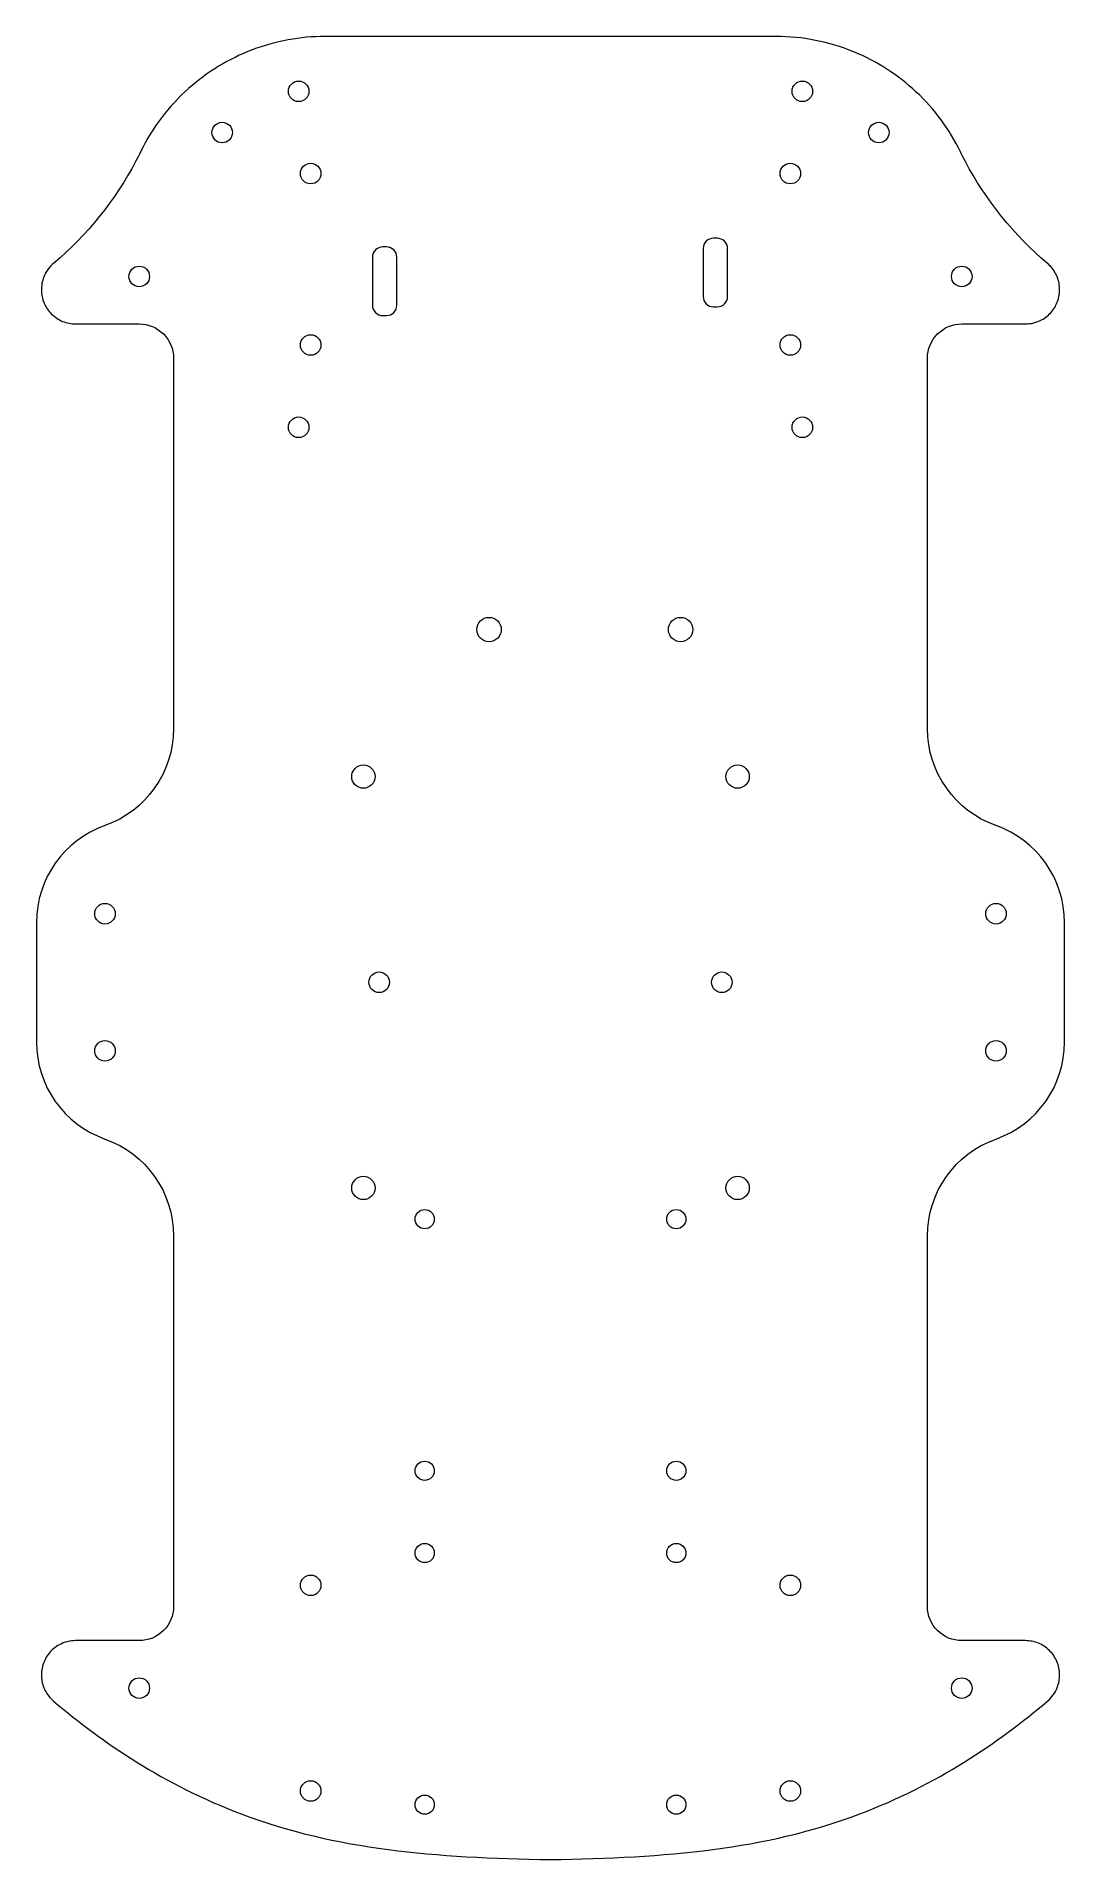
# Model space of a CAD drawing. Header units: millimetres. Extents: x -75 to 75, y -133 to 133.
import ezdxf

# ---------------------------------------------------------------- set-up
doc = ezdxf.new("R2010")
doc.units = ezdxf.units.MM
doc.header["$MEASUREMENT"] = 0
doc.layers.add('layer 1', color=7, linetype='Continuous')

msp = doc.modelspace()

# ---------------------------------------------------------------- linework, layer by layer
at = {"layer": 'layer 1', "lineweight": 9}
for points, knots in [([(-59.8128, 116.1184), (-58.0979, 119.6283), (-55.7138, 122.7697), (-52.7947, 125.3657), (-50.0714, 127.7877), (-46.9295, 129.6932), (-43.5231, 130.9888), (-40.1167, 132.2844), (-36.5026, 132.9485), (-32.8582, 132.9485), (-32.8582, 132.9485), (32.8582, 132.9485), (32.8582, 132.9485), (36.7646, 132.9485), (40.6337, 132.1855), (44.2477, 130.7024), (47.6193, 129.3188), (50.7107, 127.3323), (53.3701, 124.8405), (56.0296, 122.3486), (58.2129, 119.3929), (59.8128, 116.1184), (60.0425, 115.6484), (60.2797, 115.1816), (60.5244, 114.7183), (63.517, 109.0518), (67.6145, 103.9766), (72.5092, 99.8406), (73.0063, 99.4202), (73.4166, 98.9067), (73.7168, 98.329), (74.0171, 97.7513), (74.2017, 97.1205), (74.2601, 96.472), (74.3186, 95.8236), (74.2499, 95.1699), (74.0578, 94.5478), (73.8657, 93.9257), (73.5539, 93.3471), (73.14, 92.8445), (72.7261, 92.3419), (72.218, 91.925), (71.6443, 91.6171), (71.2823, 91.4229), (70.8976, 91.274), (70.4991, 91.1738), (70.1006, 91.0736), (69.6912, 91.023), (69.2803, 91.023), (69.2803, 91.023), (60, 91.023), (60, 91.023), (58.6739, 91.023), (57.402, 90.4961), (56.4645, 89.5585), (55.5269, 88.6209), (55, 87.3491), (55, 86.023), (55, 86.023), (55, 32), (55, 32), (55, 25.6433), (59.0068, 19.9768), (65, 17.8579), (70.9932, 15.7389), (75, 10.0724), (75, 3.7157), (75, 3.7157), (75, -13.7157), (75, -13.7157), (75, -20.0725), (70.9932, -25.739), (65, -27.8579), (59.0069, -29.9768), (55, -35.6433), (55, -42), (55, -42), (55, -96.023), (55, -96.023), (55, -97.3491), (55.5269, -98.6208), (56.4645, -99.5585), (57.4021, -100.4961), (58.6739, -101.023), (60, -101.023), (60, -101.023), (69.2803, -101.023), (69.2803, -101.023), (69.9314, -101.023), (70.5763, -101.1502), (71.1786, -101.3973), (71.7809, -101.6445), (72.3292, -102.007), (72.7926, -102.4643), (73.256, -102.9217), (73.6256, -103.4652), (73.8807, -104.0642), (74.1357, -104.6632), (74.2714, -105.3064), (74.2799, -105.9574), (74.2885, -106.6084), (74.1698, -107.2549), (73.9305, -107.8604), (73.7795, -108.2425), (73.582, -108.6046), (73.3424, -108.9384), (73.1028, -109.2723), (72.8229, -109.5753), (72.5092, -109.8406), (65.2977, -115.94), (56.3767, -122.0455), (45.1556, -126.2785), (31.1904, -131.5467), (16.9277, -132.6842), (0, -132.9485), (-16.9277, -132.6842), (-31.1904, -131.5467), (-45.1556, -126.2785), (-56.3767, -122.0455), (-65.2977, -115.94), (-72.5092, -109.8406), (-73.0063, -109.4202), (-73.4166, -108.9067), (-73.7168, -108.329), (-74.0171, -107.7513), (-74.2017, -107.1205), (-74.2601, -106.472), (-74.3186, -105.8236), (-74.2499, -105.1699), (-74.0578, -104.5478), (-73.8657, -103.9257), (-73.5539, -103.3471), (-73.14, -102.8445), (-72.7261, -102.3419), (-72.218, -101.925), (-71.6443, -101.6171), (-71.2823, -101.4229), (-70.8976, -101.274), (-70.4991, -101.1738), (-70.1006, -101.0736), (-69.6912, -101.023), (-69.2803, -101.023), (-69.2803, -101.023), (-60, -101.023), (-60, -101.023), (-58.6739, -101.023), (-57.4021, -100.4962), (-56.4645, -99.5585), (-55.5268, -98.6208), (-55, -97.3491), (-55, -96.023), (-55, -96.023), (-55, -42), (-55, -42), (-55, -35.6433), (-59.0068, -29.9768), (-65, -27.8579), (-70.9932, -25.7389), (-75, -20.0725), (-75, -13.7157), (-75, -13.7157), (-75, 3.7157), (-75, 3.7157), (-75, 10.0725), (-70.9932, 15.7389), (-65, 17.8579), (-59.0068, 19.9768), (-55, 25.6433), (-55, 32), (-55, 32), (-55, 86.023), (-55, 86.023), (-55, 87.3491), (-55.5269, 88.6208), (-56.4645, 89.5585), (-57.4021, 90.4961), (-58.6739, 91.023), (-60, 91.023), (-60, 91.023), (-69.2803, 91.023), (-69.2803, 91.023), (-69.9314, 91.023), (-70.5763, 91.1502), (-71.1786, 91.3973), (-71.7809, 91.6445), (-72.3292, 92.007), (-72.7926, 92.4643), (-73.256, 92.9217), (-73.6256, 93.4652), (-73.8807, 94.0642), (-74.1357, 94.6632), (-74.2714, 95.3064), (-74.2799, 95.9574), (-74.2885, 96.6084), (-74.1698, 97.2549), (-73.9305, 97.8604), (-73.7795, 98.2425), (-73.582, 98.6046), (-73.3424, 98.9384), (-73.1028, 99.2723), (-72.7797, 99.6119), (-72.466, 99.8772), (-67.5713, 104.0132), (-63.517, 109.0518), (-60.5244, 114.7183), (-60.2797, 115.1816), (-60.0425, 115.6484), (-59.8128, 116.1184)], [0, 0, 0, 0, 0.01449275, 0.01449275, 0.01449275, 0.02898551, 0.02898551, 0.02898551, 0.04347826, 0.04347826, 0.04347826, 0.05797101, 0.05797101, 0.05797101, 0.07246377, 0.07246377, 0.07246377, 0.08695652, 0.08695652, 0.08695652, 0.10144928, 0.10144928, 0.10144928, 0.11594203, 0.11594203, 0.11594203, 0.13043478, 0.13043478, 0.13043478, 0.14492754, 0.14492754, 0.14492754, 0.15942029, 0.15942029, 0.15942029, 0.17391304, 0.17391304, 0.17391304, 0.1884058, 0.1884058, 0.1884058, 0.20289855, 0.20289855, 0.20289855, 0.2173913, 0.2173913, 0.2173913, 0.23188406, 0.23188406, 0.23188406, 0.24637681, 0.24637681, 0.24637681, 0.26086957, 0.26086957, 0.26086957, 0.27536232, 0.27536232, 0.27536232, 0.28985507, 0.28985507, 0.28985507, 0.30434783, 0.30434783, 0.30434783, 0.31884058, 0.31884058, 0.31884058, 0.33333333, 0.33333333, 0.33333333, 0.34782609, 0.34782609, 0.34782609, 0.36231884, 0.36231884, 0.36231884, 0.37681159, 0.37681159, 0.37681159, 0.39130435, 0.39130435, 0.39130435, 0.4057971, 0.4057971, 0.4057971, 0.42028986, 0.42028986, 0.42028986, 0.43478261, 0.43478261, 0.43478261, 0.44927536, 0.44927536, 0.44927536, 0.46376812, 0.46376812, 0.46376812, 0.47826087, 0.47826087, 0.47826087, 0.49275362, 0.49275362, 0.49275362, 0.50724638, 0.50724638, 0.50724638, 0.52173913, 0.52173913, 0.52173913, 0.53623188, 0.53623188, 0.53623188, 0.55072464, 0.55072464, 0.55072464, 0.56521739, 0.56521739, 0.56521739, 0.57971014, 0.57971014, 0.57971014, 0.5942029, 0.5942029, 0.5942029, 0.60869565, 0.60869565, 0.60869565, 0.62318841, 0.62318841, 0.62318841, 0.63768116, 0.63768116, 0.63768116, 0.65217391, 0.65217391, 0.65217391, 0.66666667, 0.66666667, 0.66666667, 0.68115942, 0.68115942, 0.68115942, 0.69565217, 0.69565217, 0.69565217, 0.71014493, 0.71014493, 0.71014493, 0.72463768, 0.72463768, 0.72463768, 0.73913043, 0.73913043, 0.73913043, 0.75362319, 0.75362319, 0.75362319, 0.76811594, 0.76811594, 0.76811594, 0.7826087, 0.7826087, 0.7826087, 0.79710145, 0.79710145, 0.79710145, 0.8115942, 0.8115942, 0.8115942, 0.82608696, 0.82608696, 0.82608696, 0.84057971, 0.84057971, 0.84057971, 0.85507246, 0.85507246, 0.85507246, 0.86956522, 0.86956522, 0.86956522, 0.88405797, 0.88405797, 0.88405797, 0.89855072, 0.89855072, 0.89855072, 0.91304348, 0.91304348, 0.91304348, 0.92753623, 0.92753623, 0.92753623, 0.94202899, 0.94202899, 0.94202899, 0.95652174, 0.95652174, 0.95652174, 0.97101449, 0.97101449, 0.97101449, 0.98550725, 0.98550725, 0.98550725, 1, 1, 1, 1]), ([(-35.25, 124.9485), (-35.25, 125.7769), (-35.9216, 126.4485), (-36.75, 126.4485), (-37.5784, 126.4485), (-38.25, 125.7769), (-38.25, 124.9485), (-38.25, 124.12), (-37.5784, 123.4485), (-36.75, 123.4485), (-35.9216, 123.4485), (-35.25, 124.12), (-35.25, 124.9485)], [0, 0, 0, 0, 0.25, 0.25, 0.25, 0.5, 0.5, 0.5, 0.75, 0.75, 0.75, 1, 1, 1, 1]), ([(38.25, 124.9485), (38.25, 125.7769), (37.5784, 126.4485), (36.75, 126.4485), (35.9216, 126.4485), (35.25, 125.7769), (35.25, 124.9485), (35.25, 124.12), (35.9216, 123.4485), (36.75, 123.4485), (37.5784, 123.4485), (38.25, 124.12), (38.25, 124.9485)], [0, 0, 0, 0, 0.25, 0.25, 0.25, 0.5, 0.5, 0.5, 0.75, 0.75, 0.75, 1, 1, 1, 1]), ([(-46.4001, 118.9322), (-46.4001, 119.7607), (-47.0717, 120.4322), (-47.9001, 120.4322), (-48.7285, 120.4322), (-49.4001, 119.7607), (-49.4001, 118.9322), (-49.4001, 118.1038), (-48.7285, 117.4322), (-47.9001, 117.4322), (-47.0717, 117.4322), (-46.4001, 118.1038), (-46.4001, 118.9322)], [0, 0, 0, 0, 0.25, 0.25, 0.25, 0.5, 0.5, 0.5, 0.75, 0.75, 0.75, 1, 1, 1, 1]), ([(49.4001, 118.9322), (49.4001, 119.7607), (48.7285, 120.4322), (47.9001, 120.4322), (47.0717, 120.4322), (46.4001, 119.7607), (46.4001, 118.9322), (46.4001, 118.1038), (47.0716, 117.4322), (47.9001, 117.4322), (48.7285, 117.4322), (49.4001, 118.1038), (49.4001, 118.9322)], [0, 0, 0, 0, 0.25, 0.25, 0.25, 0.5, 0.5, 0.5, 0.75, 0.75, 0.75, 1, 1, 1, 1]), ([(-33.4893, 112.9485), (-33.4893, 113.7769), (-34.1608, 114.4485), (-34.9893, 114.4485), (-35.8177, 114.4485), (-36.4893, 113.7769), (-36.4893, 112.9485), (-36.4893, 112.12), (-35.8177, 111.4485), (-34.9893, 111.4485), (-34.1608, 111.4485), (-33.4893, 112.12), (-33.4893, 112.9485)], [0, 0, 0, 0, 0.25, 0.25, 0.25, 0.5, 0.5, 0.5, 0.75, 0.75, 0.75, 1, 1, 1, 1]), ([(36.4893, 112.9485), (36.4893, 113.7769), (35.8177, 114.4485), (34.9893, 114.4485), (34.1608, 114.4485), (33.4893, 113.7769), (33.4893, 112.9485), (33.4893, 112.12), (34.1608, 111.4485), (34.9893, 111.4485), (35.8177, 111.4485), (36.4893, 112.12), (36.4893, 112.9485)], [0, 0, 0, 0, 0.25, 0.25, 0.25, 0.5, 0.5, 0.5, 0.75, 0.75, 0.75, 1, 1, 1, 1]), ([(-22.4247, 100.7456), (-22.4247, 100.7456), (-22.4247, 93.7456), (-22.4247, 93.7456), (-22.4244, 93.348), (-22.5821, 92.9667), (-22.863, 92.6854), (-23.144, 92.404), (-23.5271, 92.2459), (-23.9247, 92.2456), (-23.9247, 92.2456), (-24.4807, 92.2456), (-24.4807, 92.2456), (-24.8782, 92.2454), (-25.2596, 92.4031), (-25.5409, 92.684), (-25.8222, 92.965), (-25.9804, 93.348), (-25.9807, 93.7456), (-25.9807, 93.7456), (-25.9807, 100.7456), (-25.9807, 100.7456), (-25.9809, 101.1432), (-25.8232, 101.5246), (-25.5423, 101.8059), (-25.2613, 102.0872), (-24.8782, 102.2454), (-24.4807, 102.2456), (-24.4807, 102.2456), (-23.9247, 102.2456), (-23.9247, 102.2456), (-23.5271, 102.2459), (-23.1457, 102.0882), (-22.8644, 101.8072), (-22.5831, 101.5263), (-22.4249, 101.1432), (-22.4247, 100.7456)], [0, 0, 0, 0, 0.08333333, 0.08333333, 0.08333333, 0.16666667, 0.16666667, 0.16666667, 0.25, 0.25, 0.25, 0.33333333, 0.33333333, 0.33333333, 0.41666667, 0.41666667, 0.41666667, 0.5, 0.5, 0.5, 0.58333333, 0.58333333, 0.58333333, 0.66666667, 0.66666667, 0.66666667, 0.75, 0.75, 0.75, 0.83333333, 0.83333333, 0.83333333, 0.91666667, 0.91666667, 0.91666667, 1, 1, 1, 1]), ([(25.8353, 102.0156), (25.8353, 102.0156), (25.8353, 95.0156), (25.8353, 95.0156), (25.8356, 94.618), (25.6779, 94.2367), (25.397, 93.9554), (25.116, 93.674), (24.7329, 93.5159), (24.3353, 93.5156), (24.3353, 93.5156), (23.7793, 93.5156), (23.7793, 93.5156), (23.3818, 93.5154), (23.0004, 93.6731), (22.7191, 93.954), (22.4378, 94.235), (22.2796, 94.618), (22.2793, 95.0156), (22.2793, 95.0156), (22.2793, 102.0156), (22.2793, 102.0156), (22.2791, 102.4132), (22.4368, 102.7946), (22.7177, 103.0759), (22.9987, 103.3572), (23.3818, 103.5154), (23.7793, 103.5156), (23.7793, 103.5156), (24.3353, 103.5156), (24.3353, 103.5156), (24.7329, 103.5159), (25.1143, 103.3582), (25.3956, 103.0772), (25.6769, 102.7963), (25.8351, 102.4132), (25.8353, 102.0156)], [0, 0, 0, 0, 0.08333333, 0.08333333, 0.08333333, 0.16666667, 0.16666667, 0.16666667, 0.25, 0.25, 0.25, 0.33333333, 0.33333333, 0.33333333, 0.41666667, 0.41666667, 0.41666667, 0.5, 0.5, 0.5, 0.58333333, 0.58333333, 0.58333333, 0.66666667, 0.66666667, 0.66666667, 0.75, 0.75, 0.75, 0.83333333, 0.83333333, 0.83333333, 0.91666667, 0.91666667, 0.91666667, 1, 1, 1, 1]), ([(-58.5, 97.9485), (-58.5, 98.7769), (-59.1716, 99.4485), (-60, 99.4485), (-60.8284, 99.4485), (-61.5, 98.7769), (-61.5, 97.9485), (-61.5, 97.12), (-60.8284, 96.4485), (-60, 96.4485), (-59.1716, 96.4485), (-58.5, 97.12), (-58.5, 97.9485)], [0, 0, 0, 0, 0.25, 0.25, 0.25, 0.5, 0.5, 0.5, 0.75, 0.75, 0.75, 1, 1, 1, 1]), ([(61.5, 97.9485), (61.5, 98.7769), (60.8284, 99.4485), (60, 99.4485), (59.1716, 99.4485), (58.5, 98.7769), (58.5, 97.9485), (58.5, 97.12), (59.1716, 96.4485), (60, 96.4485), (60.8284, 96.4485), (61.5, 97.12), (61.5, 97.9485)], [0, 0, 0, 0, 0.25, 0.25, 0.25, 0.5, 0.5, 0.5, 0.75, 0.75, 0.75, 1, 1, 1, 1]), ([(-33.4893, 87.9485), (-33.4893, 88.7769), (-34.1608, 89.4485), (-34.9893, 89.4485), (-35.8177, 89.4485), (-36.4893, 88.7769), (-36.4893, 87.9485), (-36.4893, 87.12), (-35.8177, 86.4485), (-34.9893, 86.4485), (-34.1608, 86.4485), (-33.4893, 87.12), (-33.4893, 87.9485)], [0, 0, 0, 0, 0.25, 0.25, 0.25, 0.5, 0.5, 0.5, 0.75, 0.75, 0.75, 1, 1, 1, 1]), ([(36.4893, 87.9485), (36.4893, 88.7769), (35.8177, 89.4485), (34.9893, 89.4485), (34.1608, 89.4485), (33.4893, 88.7769), (33.4893, 87.9485), (33.4893, 87.12), (34.1608, 86.4485), (34.9893, 86.4485), (35.8177, 86.4485), (36.4893, 87.12), (36.4893, 87.9485)], [0, 0, 0, 0, 0.25, 0.25, 0.25, 0.5, 0.5, 0.5, 0.75, 0.75, 0.75, 1, 1, 1, 1]), ([(-35.25, 75.9485), (-35.25, 76.7769), (-35.9216, 77.4485), (-36.75, 77.4485), (-37.5784, 77.4485), (-38.25, 76.7769), (-38.25, 75.9485), (-38.25, 75.12), (-37.5784, 74.4485), (-36.75, 74.4485), (-35.9216, 74.4485), (-35.25, 75.12), (-35.25, 75.9485)], [0, 0, 0, 0, 0.25, 0.25, 0.25, 0.5, 0.5, 0.5, 0.75, 0.75, 0.75, 1, 1, 1, 1]), ([(38.25, 75.9485), (38.25, 76.7769), (37.5784, 77.4485), (36.75, 77.4485), (35.9216, 77.4485), (35.25, 76.7769), (35.25, 75.9485), (35.25, 75.12), (35.9216, 74.4485), (36.75, 74.4485), (37.5784, 74.4485), (38.25, 75.12), (38.25, 75.9485)], [0, 0, 0, 0, 0.25, 0.25, 0.25, 0.5, 0.5, 0.5, 0.75, 0.75, 0.75, 1, 1, 1, 1]), ([(-7.1847, 46.4456), (-7.1847, 47.4276), (-7.9807, 48.2236), (-8.9627, 48.2236), (-9.9446, 48.2236), (-10.7406, 47.4276), (-10.7407, 46.4456), (-10.7407, 45.4637), (-9.9446, 44.6676), (-8.9627, 44.6676), (-7.9807, 44.6676), (-7.1847, 45.4636), (-7.1847, 46.4456)], [0, 0, 0, 0, 0.25, 0.25, 0.25, 0.5, 0.5, 0.5, 0.75, 0.75, 0.75, 1, 1, 1, 1]), ([(20.7553, 46.4456), (20.7553, 47.4276), (19.9593, 48.2236), (18.9773, 48.2236), (17.9954, 48.2236), (17.1994, 47.4276), (17.1993, 46.4456), (17.1993, 45.4637), (17.9954, 44.6676), (18.9773, 44.6676), (19.9593, 44.6676), (20.7553, 45.4636), (20.7553, 46.4456)], [0, 0, 0, 0, 0.25, 0.25, 0.25, 0.5, 0.5, 0.5, 0.75, 0.75, 0.75, 1, 1, 1, 1]), ([(-25.6, 25), (-25.6, 25.9389), (-26.3611, 26.7), (-27.3, 26.7), (-28.2389, 26.7), (-29, 25.9389), (-29, 25), (-29, 24.0611), (-28.2389, 23.3), (-27.3, 23.3), (-26.3611, 23.3), (-25.6, 24.0611), (-25.6, 25)], [0, 0, 0, 0, 0.25, 0.25, 0.25, 0.5, 0.5, 0.5, 0.75, 0.75, 0.75, 1, 1, 1, 1]), ([(29, 25), (29, 25.9389), (28.2389, 26.7), (27.3, 26.7), (26.3611, 26.7), (25.6, 25.9389), (25.6, 25), (25.6, 24.0611), (26.3611, 23.3), (27.3, 23.3), (28.2389, 23.3), (29, 24.0611), (29, 25)], [0, 0, 0, 0, 0.25, 0.25, 0.25, 0.5, 0.5, 0.5, 0.75, 0.75, 0.75, 1, 1, 1, 1]), ([(-63.5, 5), (-63.5, 5.8284), (-64.1716, 6.5), (-65, 6.5), (-65.8284, 6.5), (-66.5, 5.8284), (-66.5, 5), (-66.5, 4.1716), (-65.8284, 3.5), (-65, 3.5), (-64.1716, 3.5), (-63.5, 4.1716), (-63.5, 5)], [0, 0, 0, 0, 0.25, 0.25, 0.25, 0.5, 0.5, 0.5, 0.75, 0.75, 0.75, 1, 1, 1, 1]), ([(66.5, 5), (66.5, 5.8284), (65.8284, 6.5), (65, 6.5), (64.1716, 6.5), (63.5, 5.8284), (63.5, 5), (63.5, 4.1716), (64.1716, 3.5), (65, 3.5), (65.8284, 3.5), (66.5, 4.1716), (66.5, 5)], [0, 0, 0, 0, 0.25, 0.25, 0.25, 0.5, 0.5, 0.5, 0.75, 0.75, 0.75, 1, 1, 1, 1]), ([(-23.5, -5), (-23.5, -4.1716), (-24.1716, -3.5), (-25, -3.5), (-25.8284, -3.5), (-26.5, -4.1716), (-26.5, -5), (-26.5, -5.8284), (-25.8284, -6.5), (-25, -6.5), (-24.1716, -6.5), (-23.5, -5.8284), (-23.5, -5)], [0, 0, 0, 0, 0.25, 0.25, 0.25, 0.5, 0.5, 0.5, 0.75, 0.75, 0.75, 1, 1, 1, 1]), ([(26.5, -5), (26.5, -4.1716), (25.8284, -3.5), (25, -3.5), (24.1716, -3.5), (23.5, -4.1716), (23.5, -5), (23.5, -5.8284), (24.1716, -6.5), (25, -6.5), (25.8284, -6.5), (26.5, -5.8284), (26.5, -5)], [0, 0, 0, 0, 0.25, 0.25, 0.25, 0.5, 0.5, 0.5, 0.75, 0.75, 0.75, 1, 1, 1, 1]), ([(-63.5, -15), (-63.5, -14.1716), (-64.1716, -13.5), (-65, -13.5), (-65.8284, -13.5), (-66.5, -14.1716), (-66.5, -15), (-66.5, -15.8284), (-65.8284, -16.5), (-65, -16.5), (-64.1716, -16.5), (-63.5, -15.8284), (-63.5, -15)], [0, 0, 0, 0, 0.25, 0.25, 0.25, 0.5, 0.5, 0.5, 0.75, 0.75, 0.75, 1, 1, 1, 1]), ([(66.5, -15), (66.5, -14.1716), (65.8284, -13.5), (65, -13.5), (64.1716, -13.5), (63.5, -14.1716), (63.5, -15), (63.5, -15.8284), (64.1716, -16.5), (65, -16.5), (65.8284, -16.5), (66.5, -15.8284), (66.5, -15)], [0, 0, 0, 0, 0.25, 0.25, 0.25, 0.5, 0.5, 0.5, 0.75, 0.75, 0.75, 1, 1, 1, 1]), ([(-25.6, -35), (-25.6, -34.0611), (-26.3611, -33.3), (-27.3, -33.3), (-28.2389, -33.3), (-29, -34.0611), (-29, -35), (-29, -35.9389), (-28.2389, -36.7), (-27.3, -36.7), (-26.3611, -36.7), (-25.6, -35.9389), (-25.6, -35)], [0, 0, 0, 0, 0.25, 0.25, 0.25, 0.5, 0.5, 0.5, 0.75, 0.75, 0.75, 1, 1, 1, 1]), ([(29, -35), (29, -34.0611), (28.2389, -33.3), (27.3, -33.3), (26.3611, -33.3), (25.6, -34.0611), (25.6, -35), (25.6, -35.9389), (26.3611, -36.7), (27.3, -36.7), (28.2389, -36.7), (29, -35.9389), (29, -35)], [0, 0, 0, 0, 0.25, 0.25, 0.25, 0.5, 0.5, 0.5, 0.75, 0.75, 0.75, 1, 1, 1, 1]), ([(-16.95, -39.5485), (-16.95, -38.7753), (-17.5768, -38.1485), (-18.35, -38.1485), (-19.1232, -38.1485), (-19.75, -38.7753), (-19.75, -39.5485), (-19.75, -40.3217), (-19.1232, -40.9485), (-18.35, -40.9485), (-17.5768, -40.9485), (-16.95, -40.3217), (-16.95, -39.5485)], [0, 0, 0, 0, 0.25, 0.25, 0.25, 0.5, 0.5, 0.5, 0.75, 0.75, 0.75, 1, 1, 1, 1]), ([(19.75, -39.5485), (19.75, -38.7753), (19.1232, -38.1485), (18.35, -38.1485), (17.5768, -38.1485), (16.95, -38.7753), (16.95, -39.5485), (16.95, -40.3217), (17.5768, -40.9485), (18.35, -40.9485), (19.1232, -40.9485), (19.75, -40.3217), (19.75, -39.5485)], [0, 0, 0, 0, 0.25, 0.25, 0.25, 0.5, 0.5, 0.5, 0.75, 0.75, 0.75, 1, 1, 1, 1]), ([(-16.95, -76.2485), (-16.95, -75.4753), (-17.5768, -74.8485), (-18.35, -74.8485), (-19.1232, -74.8485), (-19.75, -75.4753), (-19.75, -76.2485), (-19.75, -77.0217), (-19.1232, -77.6485), (-18.35, -77.6485), (-17.5768, -77.6485), (-16.95, -77.0217), (-16.95, -76.2485)], [0, 0, 0, 0, 0.25, 0.25, 0.25, 0.5, 0.5, 0.5, 0.75, 0.75, 0.75, 1, 1, 1, 1]), ([(19.75, -76.2485), (19.75, -75.4753), (19.1232, -74.8485), (18.35, -74.8485), (17.5768, -74.8485), (16.95, -75.4753), (16.95, -76.2485), (16.95, -77.0217), (17.5768, -77.6485), (18.35, -77.6485), (19.1232, -77.6485), (19.75, -77.0217), (19.75, -76.2485)], [0, 0, 0, 0, 0.25, 0.25, 0.25, 0.5, 0.5, 0.5, 0.75, 0.75, 0.75, 1, 1, 1, 1]), ([(-16.95, -88.2485), (-16.95, -87.4753), (-17.5768, -86.8485), (-18.35, -86.8485), (-19.1232, -86.8485), (-19.75, -87.4753), (-19.75, -88.2485), (-19.75, -89.0217), (-19.1232, -89.6485), (-18.35, -89.6485), (-17.5768, -89.6485), (-16.95, -89.0217), (-16.95, -88.2485)], [0, 0, 0, 0, 0.25, 0.25, 0.25, 0.5, 0.5, 0.5, 0.75, 0.75, 0.75, 1, 1, 1, 1]), ([(19.75, -88.2485), (19.75, -87.4753), (19.1232, -86.8485), (18.35, -86.8485), (17.5768, -86.8485), (16.95, -87.4753), (16.95, -88.2485), (16.95, -89.0217), (17.5768, -89.6485), (18.35, -89.6485), (19.1232, -89.6485), (19.75, -89.0217), (19.75, -88.2485)], [0, 0, 0, 0, 0.25, 0.25, 0.25, 0.5, 0.5, 0.5, 0.75, 0.75, 0.75, 1, 1, 1, 1]), ([(-33.4893, -92.9485), (-33.4893, -92.12), (-34.1608, -91.4485), (-34.9893, -91.4485), (-35.8177, -91.4485), (-36.4893, -92.12), (-36.4893, -92.9485), (-36.4893, -93.7769), (-35.8177, -94.4485), (-34.9893, -94.4485), (-34.1608, -94.4485), (-33.4893, -93.7769), (-33.4893, -92.9485)], [0, 0, 0, 0, 0.25, 0.25, 0.25, 0.5, 0.5, 0.5, 0.75, 0.75, 0.75, 1, 1, 1, 1]), ([(36.4893, -92.9485), (36.4893, -92.12), (35.8177, -91.4485), (34.9893, -91.4485), (34.1608, -91.4485), (33.4893, -92.12), (33.4893, -92.9485), (33.4893, -93.7769), (34.1608, -94.4485), (34.9893, -94.4485), (35.8177, -94.4485), (36.4893, -93.7769), (36.4893, -92.9485)], [0, 0, 0, 0, 0.25, 0.25, 0.25, 0.5, 0.5, 0.5, 0.75, 0.75, 0.75, 1, 1, 1, 1]), ([(-58.5, -107.9485), (-58.5, -107.12), (-59.1716, -106.4485), (-60, -106.4485), (-60.8284, -106.4485), (-61.5, -107.12), (-61.5, -107.9485), (-61.5, -108.7769), (-60.8284, -109.4485), (-60, -109.4485), (-59.1716, -109.4485), (-58.5, -108.7769), (-58.5, -107.9485)], [0, 0, 0, 0, 0.25, 0.25, 0.25, 0.5, 0.5, 0.5, 0.75, 0.75, 0.75, 1, 1, 1, 1]), ([(61.5, -107.9485), (61.5, -107.12), (60.8284, -106.4485), (60, -106.4485), (59.1716, -106.4485), (58.5, -107.12), (58.5, -107.9485), (58.5, -108.7769), (59.1716, -109.4485), (60, -109.4485), (60.8284, -109.4485), (61.5, -108.7769), (61.5, -107.9485)], [0, 0, 0, 0, 0.25, 0.25, 0.25, 0.5, 0.5, 0.5, 0.75, 0.75, 0.75, 1, 1, 1, 1]), ([(-33.4893, -122.9485), (-33.4893, -122.12), (-34.1608, -121.4485), (-34.9893, -121.4485), (-35.8177, -121.4485), (-36.4893, -122.12), (-36.4893, -122.9485), (-36.4893, -123.7769), (-35.8177, -124.4485), (-34.9893, -124.4485), (-34.1608, -124.4485), (-33.4893, -123.7769), (-33.4893, -122.9485)], [0, 0, 0, 0, 0.25, 0.25, 0.25, 0.5, 0.5, 0.5, 0.75, 0.75, 0.75, 1, 1, 1, 1]), ([(36.4893, -122.9485), (36.4893, -122.12), (35.8177, -121.4485), (34.9893, -121.4485), (34.1608, -121.4485), (33.4893, -122.12), (33.4893, -122.9485), (33.4893, -123.7769), (34.1608, -124.4485), (34.9893, -124.4485), (35.8177, -124.4485), (36.4893, -123.7769), (36.4893, -122.9485)], [0, 0, 0, 0, 0.25, 0.25, 0.25, 0.5, 0.5, 0.5, 0.75, 0.75, 0.75, 1, 1, 1, 1]), ([(-16.95, -124.9485), (-16.95, -124.1753), (-17.5768, -123.5485), (-18.35, -123.5485), (-19.1232, -123.5485), (-19.75, -124.1753), (-19.75, -124.9485), (-19.75, -125.7217), (-19.1232, -126.3485), (-18.35, -126.3485), (-17.5768, -126.3485), (-16.95, -125.7217), (-16.95, -124.9485)], [0, 0, 0, 0, 0.25, 0.25, 0.25, 0.5, 0.5, 0.5, 0.75, 0.75, 0.75, 1, 1, 1, 1]), ([(19.75, -124.9485), (19.75, -124.1753), (19.1232, -123.5485), (18.35, -123.5485), (17.5768, -123.5485), (16.95, -124.1753), (16.95, -124.9485), (16.95, -125.7217), (17.5768, -126.3485), (18.35, -126.3485), (19.1232, -126.3485), (19.75, -125.7217), (19.75, -124.9485)], [0, 0, 0, 0, 0.25, 0.25, 0.25, 0.5, 0.5, 0.5, 0.75, 0.75, 0.75, 1, 1, 1, 1])]:
    msp.add_open_spline(points, degree=3, knots=knots, dxfattribs=at)
for points in [[(-72.466, 99.8772), (-72.466, 99.8772), (-72.5092, 99.8406), (-72.5092, 99.8406)], [(72.5092, 99.8406), (72.5092, 99.8406), (72.466, 99.8772), (72.466, 99.8772)]]:
    msp.add_open_spline(points, degree=3, dxfattribs=at)

doc.saveas('drawing.dxf')
